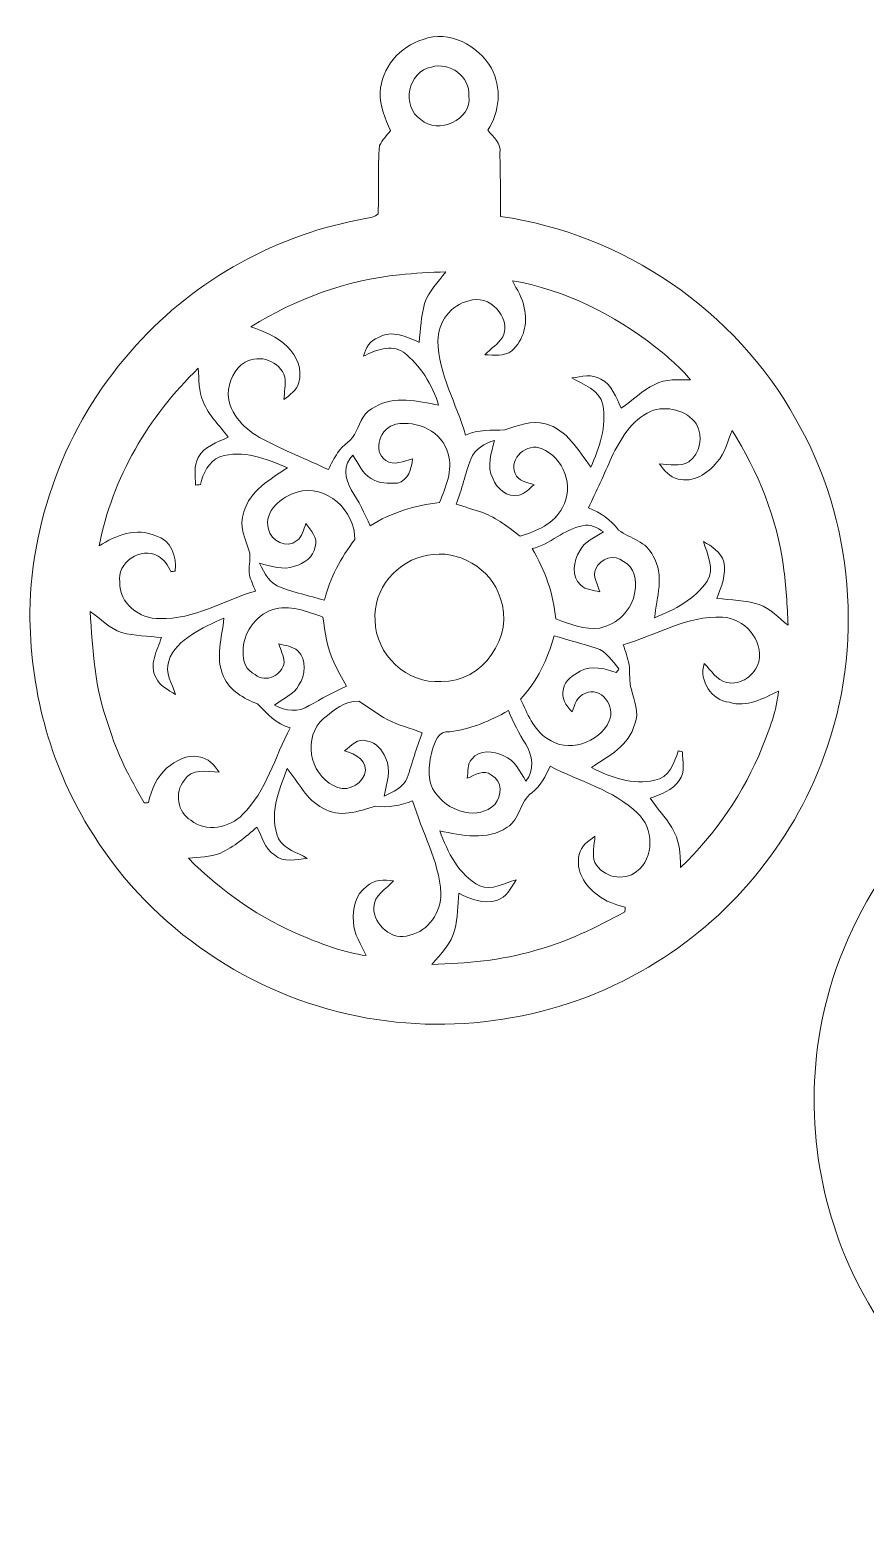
# Model space of a CAD drawing. Header units: centimetres. Extents: x -16.3 to 16.5, y -15.2 to 15.1.
# Drawn here: x -16.27 to 0.69, y -15.2 to 15.07 of the extents above; entities that cross this region are included whole.
import ezdxf

# ---------------------------------------------------------------- set-up
doc = ezdxf.new("R2010")
doc.units = ezdxf.units.CM
doc.header["$MEASUREMENT"] = 0
doc.layers.add('Layer 1', color=7, linetype='Continuous')

msp = doc.modelspace()

# ---------------------------------------------------------------- linework, layer by layer
at = {"layer": 'Layer 1', "color": 250, "lineweight": 9}
for points, knots in [([(-8.28658, 14.87262), (-7.76094, 15.06805), (-7.16334, 14.75338), (-6.8984, 14.28806), (-6.8984, 14.28806), (-6.68673, 13.89083), (-6.72624, 13.40047), (-6.97072, 13.02935), (-6.97072, 13.02935), (-6.86206, 12.89142), (-6.68814, 12.76512), (-6.72766, 12.56122), (-6.72766, 12.56122), (-6.70825, 12.134), (-6.72201, 11.70573), (-6.71072, 11.27781), (-6.71072, 11.27781), (-4.22364, 10.92644), (-1.93658, 9.36399), (-0.71844, 7.16583), (-0.71844, 7.16583), (0.46689, 5.11408), (0.67856, 2.52998), (-0.14412, 0.30924), (-0.14412, 0.30924), (-0.79358, -1.4677), (-2.0724, -3.0111), (-3.70717, -3.96501), (-3.70717, -3.96501), (-5.51622, -5.05016), (-7.75283, -5.39059), (-9.80669, -4.92316), (-9.80669, -4.92316), (-11.97946, -4.43632), (-13.93843, -3.04109), (-15.07826, -1.12409), (-15.07826, -1.12409), (-15.88365, 0.18083), (-16.27312, 1.71965), (-16.27206, 3.24824), (-16.27206, 3.24824), (-16.2389, 5.23473), (-15.46032, 7.20111), (-14.11094, 8.66196), (-14.11094, 8.66196), (-12.90409, 10.00569), (-11.23192, 10.9208), (-9.45498, 11.23477), (-9.45498, 11.23477), (-9.37313, 11.26052), (-9.2606, 11.25947), (-9.19957, 11.3339), (-9.19957, 11.3339), (-9.16994, 11.79533), (-9.21615, 12.25959), (-9.16888, 12.72032), (-9.16888, 12.72032), (-9.11173, 12.83215), (-9.02283, 12.92387), (-8.94557, 13.0223), (-8.94557, 13.0223), (-9.05634, 13.26642), (-9.17135, 13.52112), (-9.15687, 13.79594), (-9.15687, 13.79594), (-9.13713, 14.293), (-8.75507, 14.7308), (-8.28658, 14.87262), (-8.28658, 14.87262), (-8.28658, 14.87262), (-8.28658, 14.87262), (-8.28658, 14.87262)], [0, 0, 0, 0, 0.05263158, 0.05263158, 0.05263158, 0.05263158, 0.10526316, 0.10526316, 0.10526316, 0.10526316, 0.15789474, 0.15789474, 0.15789474, 0.15789474, 0.21052632, 0.21052632, 0.21052632, 0.21052632, 0.26315789, 0.26315789, 0.26315789, 0.26315789, 0.31578947, 0.31578947, 0.31578947, 0.31578947, 0.36842105, 0.36842105, 0.36842105, 0.36842105, 0.42105263, 0.42105263, 0.42105263, 0.42105263, 0.47368421, 0.47368421, 0.47368421, 0.47368421, 0.52631579, 0.52631579, 0.52631579, 0.52631579, 0.57894737, 0.57894737, 0.57894737, 0.57894737, 0.63157895, 0.63157895, 0.63157895, 0.63157895, 0.68421053, 0.68421053, 0.68421053, 0.68421053, 0.73684211, 0.73684211, 0.73684211, 0.73684211, 0.78947368, 0.78947368, 0.78947368, 0.78947368, 0.84210526, 0.84210526, 0.84210526, 0.84210526, 0.89473684, 0.89473684, 0.89473684, 0.89473684, 1, 1, 1, 1]), ([(-8.11689, 14.30993), (-8.59279, 14.23021), (-8.73567, 13.50737), (-8.33209, 13.2449), (-8.33209, 13.2449), (-7.98143, 12.93516), (-7.28822, 13.23114), (-7.3556, 13.72397), (-7.3556, 13.72397), (-7.31821, 14.11626), (-7.74965, 14.42388), (-8.11689, 14.30993), (-8.11689, 14.30993), (-8.11689, 14.30993), (-8.11689, 14.30993), (-8.11689, 14.30993)], [0, 0, 0, 0, 0.2, 0.2, 0.2, 0.2, 0.4, 0.4, 0.4, 0.4, 0.6, 0.6, 0.6, 0.6, 1, 1, 1, 1]), ([(-8.7653, 10.09248), (-9.83704, 9.99017), (-10.87068, 9.60247), (-11.78296, 9.03767), (-11.78296, 9.03767), (-11.51591, 8.94665), (-11.24251, 8.83341), (-11.03825, 8.63198), (-11.03825, 8.63198), (-10.85339, 8.44465), (-10.73063, 8.16807), (-10.80894, 7.90314), (-10.80894, 7.90314), (-10.84916, 7.74545), (-10.99521, 7.65478), (-11.11374, 7.55812), (-11.11374, 7.55812), (-11.10351, 7.70946), (-11.07353, 7.86257), (-11.09328, 8.01391), (-11.09328, 8.01391), (-11.18747, 8.33635), (-11.61222, 8.49016), (-11.89903, 8.32012), (-11.89903, 8.32012), (-12.12339, 8.18783), (-12.23205, 7.91901), (-12.24439, 7.66889), (-12.24439, 7.66889), (-12.22358, 7.24768), (-11.88774, 6.94182), (-11.54201, 6.75343), (-11.54201, 6.75343), (-11.10774, 6.52625), (-10.65125, 6.34492), (-10.20851, 6.13537), (-10.20851, 6.13537), (-10.15348, 6.25425), (-10.09351, 6.37138), (-10.02048, 6.48038), (-10.02048, 6.48038), (-9.91112, 6.63843), (-9.7178, 6.72909), (-9.64619, 6.9143), (-9.64619, 6.9143), (-9.56081, 7.10551), (-9.47015, 7.32352), (-9.26166, 7.41101), (-9.26166, 7.41101), (-8.86972, 7.64314), (-8.39065, 7.52919), (-7.97049, 7.44417), (-7.97049, 7.44417), (-8.09044, 7.86116), (-8.3416, 8.25133), (-8.68134, 8.5205), (-8.68134, 8.5205), (-8.94275, 8.68913), (-9.25037, 8.56283), (-9.49802, 8.43795), (-9.49802, 8.43795), (-9.4511, 8.60058), (-9.36149, 8.7625), (-9.19004, 8.82142), (-9.19004, 8.82142), (-8.92581, 8.98087), (-8.61642, 8.83271), (-8.36525, 8.72017), (-8.36525, 8.72017), (-8.33878, 8.98334), (-8.32785, 9.25075), (-8.25589, 9.50651), (-8.25589, 9.50651), (-8.17475, 9.75769), (-7.97931, 9.94643), (-7.82303, 10.15174), (-7.82303, 10.15174), (-8.13771, 10.14575), (-8.45238, 10.12705), (-8.7653, 10.09248), (-8.7653, 10.09248), (-8.7653, 10.09248), (-8.7653, 10.09248), (-8.7653, 10.09248)], [0, 0, 0, 0, 0.04545455, 0.04545455, 0.04545455, 0.04545455, 0.09090909, 0.09090909, 0.09090909, 0.09090909, 0.13636364, 0.13636364, 0.13636364, 0.13636364, 0.18181818, 0.18181818, 0.18181818, 0.18181818, 0.22727273, 0.22727273, 0.22727273, 0.22727273, 0.27272727, 0.27272727, 0.27272727, 0.27272727, 0.31818182, 0.31818182, 0.31818182, 0.31818182, 0.36363636, 0.36363636, 0.36363636, 0.36363636, 0.40909091, 0.40909091, 0.40909091, 0.40909091, 0.45454545, 0.45454545, 0.45454545, 0.45454545, 0.5, 0.5, 0.5, 0.5, 0.54545455, 0.54545455, 0.54545455, 0.54545455, 0.59090909, 0.59090909, 0.59090909, 0.59090909, 0.63636364, 0.63636364, 0.63636364, 0.63636364, 0.68181818, 0.68181818, 0.68181818, 0.68181818, 0.72727273, 0.72727273, 0.72727273, 0.72727273, 0.77272727, 0.77272727, 0.77272727, 0.77272727, 0.81818182, 0.81818182, 0.81818182, 0.81818182, 0.86363636, 0.86363636, 0.86363636, 0.86363636, 0.90909091, 0.90909091, 0.90909091, 0.90909091, 1, 1, 1, 1]), ([(-6.46731, 9.97253), (-6.38299, 9.79156), (-6.26446, 9.62081), (-6.22918, 9.42114), (-6.22918, 9.42114), (-6.15545, 9.11317), (-6.24012, 8.76215), (-6.48424, 8.54978), (-6.48424, 8.54978), (-6.63629, 8.42737), (-6.84901, 8.46652), (-7.03034, 8.46793), (-7.03034, 8.46793), (-6.91216, 8.59352), (-6.75729, 8.6863), (-6.66592, 8.83518), (-6.66592, 8.83518), (-6.48036, 9.22817), (-6.95238, 9.71606), (-7.35631, 9.56366), (-7.35631, 9.56366), (-7.72178, 9.49028), (-7.98743, 9.1181), (-7.9839, 8.75192), (-7.9839, 8.75192), (-7.96838, 8.07212), (-7.60643, 7.47628), (-7.42122, 6.8374), (-7.42122, 6.8374), (-7.16933, 6.95593), (-6.89276, 6.92912), (-6.62253, 6.94252), (-6.62253, 6.94252), (-6.35689, 7.02895), (-6.08525, 7.15031), (-5.79738, 7.066), (-5.79738, 7.066), (-5.36205, 6.94923), (-5.13345, 6.52554), (-4.88122, 6.18864), (-4.88122, 6.18864), (-4.6953, 6.5781), (-4.55948, 7.0159), (-4.63251, 7.45052), (-4.63251, 7.45052), (-4.69989, 7.76097), (-5.02797, 7.85516), (-5.26469, 8.00262), (-5.26469, 8.00262), (-5.06925, 8.01567), (-4.85088, 8.0954), (-4.67625, 7.97193), (-4.67625, 7.97193), (-4.4473, 7.85904), (-4.3644, 7.60292), (-4.26315, 7.38702), (-4.26315, 7.38702), (-4.02432, 7.53131), (-3.83735, 7.75215), (-3.57982, 7.8668), (-3.57982, 7.8668), (-3.35863, 7.98886), (-3.09898, 7.95217), (-2.85663, 7.9624), (-2.85663, 7.9624), (-3.06371, 8.21288), (-3.311, 8.42631), (-3.56571, 8.62633), (-3.56571, 8.62633), (-4.41096, 9.28708), (-5.40509, 9.78627), (-6.46731, 9.97253), (-6.46731, 9.97253), (-6.46731, 9.97253), (-6.46731, 9.97253), (-6.46731, 9.97253)], [0, 0, 0, 0, 0.05, 0.05, 0.05, 0.05, 0.1, 0.1, 0.1, 0.1, 0.15, 0.15, 0.15, 0.15, 0.2, 0.2, 0.2, 0.2, 0.25, 0.25, 0.25, 0.25, 0.3, 0.3, 0.3, 0.3, 0.35, 0.35, 0.35, 0.35, 0.4, 0.4, 0.4, 0.4, 0.45, 0.45, 0.45, 0.45, 0.5, 0.5, 0.5, 0.5, 0.55, 0.55, 0.55, 0.55, 0.6, 0.6, 0.6, 0.6, 0.65, 0.65, 0.65, 0.65, 0.7, 0.7, 0.7, 0.7, 0.75, 0.75, 0.75, 0.75, 0.8, 0.8, 0.8, 0.8, 0.85, 0.85, 0.85, 0.85, 0.9, 0.9, 0.9, 0.9, 1, 1, 1, 1]), ([(-14.86271, 4.58773), (-14.52969, 4.80434), (-14.106, 4.96626), (-13.71513, 4.79164), (-13.71513, 4.79164), (-13.40997, 4.71367), (-13.27839, 4.36478), (-13.31754, 4.0755), (-13.31754, 4.0755), (-13.34012, 4.07268), (-13.38493, 4.06703), (-13.4075, 4.06421), (-13.4075, 4.06421), (-13.471, 4.18557), (-13.53944, 4.31645), (-13.66891, 4.37854), (-13.66891, 4.37854), (-14.00864, 4.57997), (-14.51946, 4.2466), (-14.44538, 3.84866), (-14.44538, 3.84866), (-14.46443, 3.42357), (-14.03721, 3.09337), (-13.63399, 3.11347), (-13.63399, 3.11347), (-12.93725, 3.0849), (-12.33647, 3.48177), (-11.68912, 3.67016), (-11.68912, 3.67016), (-11.73251, 3.78022), (-11.78649, 3.88712), (-11.81224, 4.00283), (-11.81224, 4.00283), (-11.83694, 4.14711), (-11.78719, 4.29246), (-11.80483, 4.43639), (-11.80483, 4.43639), (-11.88703, 4.70627), (-12.0359, 4.99272), (-11.92443, 5.27847), (-11.92443, 5.27847), (-11.80624, 5.7071), (-11.38221, 5.94063), (-11.04178, 6.17523), (-11.04178, 6.17523), (-11.46617, 6.35409), (-11.94736, 6.55023), (-12.4102, 6.39607), (-12.4102, 6.39607), (-12.64162, 6.30223), (-12.75698, 6.06093), (-12.80849, 5.83092), (-12.80849, 5.83092), (-12.83248, 5.8288), (-12.88045, 5.82422), (-12.90444, 5.82175), (-12.90444, 5.82175), (-12.91608, 6.00837), (-12.94395, 6.21122), (-12.85541, 6.38302), (-12.85541, 6.38302), (-12.72664, 6.60774), (-12.46806, 6.69593), (-12.24334, 6.79471), (-12.24334, 6.79471), (-12.41373, 7.03495), (-12.6455, 7.23674), (-12.75275, 7.5172), (-12.75275, 7.5172), (-12.85011, 7.72816), (-12.83565, 7.96911), (-12.85047, 8.19559), (-12.85047, 8.19559), (-13.85447, 7.22651), (-14.6006, 5.96462), (-14.86271, 4.58773), (-14.86271, 4.58773), (-14.86271, 4.58773), (-14.86271, 4.58773), (-14.86271, 4.58773)], [0, 0, 0, 0, 0.04761905, 0.04761905, 0.04761905, 0.04761905, 0.0952381, 0.0952381, 0.0952381, 0.0952381, 0.14285714, 0.14285714, 0.14285714, 0.14285714, 0.19047619, 0.19047619, 0.19047619, 0.19047619, 0.23809524, 0.23809524, 0.23809524, 0.23809524, 0.28571429, 0.28571429, 0.28571429, 0.28571429, 0.33333333, 0.33333333, 0.33333333, 0.33333333, 0.38095238, 0.38095238, 0.38095238, 0.38095238, 0.42857143, 0.42857143, 0.42857143, 0.42857143, 0.47619048, 0.47619048, 0.47619048, 0.47619048, 0.52380952, 0.52380952, 0.52380952, 0.52380952, 0.57142857, 0.57142857, 0.57142857, 0.57142857, 0.61904762, 0.61904762, 0.61904762, 0.61904762, 0.66666667, 0.66666667, 0.66666667, 0.66666667, 0.71428571, 0.71428571, 0.71428571, 0.71428571, 0.76190476, 0.76190476, 0.76190476, 0.76190476, 0.80952381, 0.80952381, 0.80952381, 0.80952381, 0.85714286, 0.85714286, 0.85714286, 0.85714286, 0.9047619, 0.9047619, 0.9047619, 0.9047619, 1, 1, 1, 1]), ([(-3.66378, 7.31929), (-4.05325, 7.14608), (-4.2762, 6.75061), (-4.45824, 6.38549), (-4.45824, 6.38549), (-4.60499, 6.03835), (-4.76656, 5.69828), (-4.92884, 5.35855), (-4.92884, 5.35855), (-4.68719, 5.26789), (-4.47164, 5.11725), (-4.31642, 4.90947), (-4.31642, 4.90947), (-4.08182, 4.73414), (-3.73751, 4.67804), (-3.61474, 4.37854), (-3.61474, 4.37854), (-3.37521, 3.99154), (-3.54172, 3.54069), (-3.58299, 3.12617), (-3.58299, 3.12617), (-3.18118, 3.29268), (-2.76384, 3.50259), (-2.51267, 3.87195), (-2.51267, 3.87195), (-2.35709, 4.12842), (-2.51408, 4.42016), (-2.5931, 4.67698), (-2.5931, 4.67698), (-2.4213, 4.5768), (-2.24068, 4.46849), (-2.17541, 4.26494), (-2.17541, 4.26494), (-2.12496, 4.00706), (-2.22727, 3.75765), (-2.31758, 3.52129), (-2.31758, 3.52129), (-2.03113, 3.48671), (-1.7355, 3.48989), (-1.45963, 3.39605), (-1.45963, 3.39605), (-1.22468, 3.31562), (-1.06522, 3.12229), (-0.87366, 2.97624), (-0.87366, 2.97624), (-0.88954, 3.37347), (-0.90823, 3.77105), (-0.96856, 4.16405), (-0.96856, 4.16405), (-1.09591, 5.15112), (-1.48185, 6.09233), (-2.00925, 6.93159), (-2.00925, 6.93159), (-2.10344, 6.71392), (-2.15283, 6.46768), (-2.31723, 6.28777), (-2.31723, 6.28777), (-2.49891, 6.05388), (-2.80124, 5.86267), (-3.10745, 5.94487), (-3.10745, 5.94487), (-3.2722, 5.98826), (-3.39496, 6.11526), (-3.48281, 6.25496), (-3.48281, 6.25496), (-3.28596, 6.24261), (-3.06829, 6.19075), (-2.88802, 6.29588), (-2.88802, 6.29588), (-2.64849, 6.46733), (-2.59839, 6.80917), (-2.73351, 7.05929), (-2.73351, 7.05929), (-2.93283, 7.34645), (-3.34416, 7.447), (-3.66378, 7.31929), (-3.66378, 7.31929), (-3.66378, 7.31929), (-3.66378, 7.31929), (-3.66378, 7.31929)], [0, 0, 0, 0, 0.04761905, 0.04761905, 0.04761905, 0.04761905, 0.0952381, 0.0952381, 0.0952381, 0.0952381, 0.14285714, 0.14285714, 0.14285714, 0.14285714, 0.19047619, 0.19047619, 0.19047619, 0.19047619, 0.23809524, 0.23809524, 0.23809524, 0.23809524, 0.28571429, 0.28571429, 0.28571429, 0.28571429, 0.33333333, 0.33333333, 0.33333333, 0.33333333, 0.38095238, 0.38095238, 0.38095238, 0.38095238, 0.42857143, 0.42857143, 0.42857143, 0.42857143, 0.47619048, 0.47619048, 0.47619048, 0.47619048, 0.52380952, 0.52380952, 0.52380952, 0.52380952, 0.57142857, 0.57142857, 0.57142857, 0.57142857, 0.61904762, 0.61904762, 0.61904762, 0.61904762, 0.66666667, 0.66666667, 0.66666667, 0.66666667, 0.71428571, 0.71428571, 0.71428571, 0.71428571, 0.76190476, 0.76190476, 0.76190476, 0.76190476, 0.80952381, 0.80952381, 0.80952381, 0.80952381, 0.85714286, 0.85714286, 0.85714286, 0.85714286, 0.9047619, 0.9047619, 0.9047619, 0.9047619, 1, 1, 1, 1]), ([(-8.83586, 7.05612), (-9.15441, 7.00144), (-9.32904, 6.5206), (-9.04188, 6.32375), (-9.04188, 6.32375), (-8.87995, 6.20169), (-8.67568, 6.31846), (-8.50282, 6.35197), (-8.50282, 6.35197), (-8.51271, 6.15583), (-8.59209, 5.91488), (-8.80622, 5.86126), (-8.80622, 5.86126), (-8.98473, 5.85491), (-9.18511, 5.84503), (-9.3368, 5.95722), (-9.3368, 5.95722), (-9.52659, 6.05317), (-9.59151, 6.26625), (-9.71216, 6.42676), (-9.71216, 6.42676), (-9.91076, 6.25143), (-9.87655, 5.93499), (-9.74461, 5.72862), (-9.74461, 5.72862), (-9.59151, 5.49755), (-9.47615, 5.24602), (-9.36079, 4.99519), (-9.36079, 4.99519), (-8.93499, 5.2626), (-8.4478, 5.41394), (-7.94933, 5.46968), (-7.94933, 5.46968), (-7.83114, 5.78224), (-7.66816, 6.11985), (-7.77893, 6.45851), (-7.77893, 6.45851), (-7.889, 6.90125), (-8.40935, 7.15066), (-8.83586, 7.05612), (-8.83586, 7.05612), (-8.83586, 7.05612), (-8.83586, 7.05612), (-8.83586, 7.05612)], [0, 0, 0, 0, 0.08333333, 0.08333333, 0.08333333, 0.08333333, 0.16666667, 0.16666667, 0.16666667, 0.16666667, 0.25, 0.25, 0.25, 0.25, 0.33333333, 0.33333333, 0.33333333, 0.33333333, 0.41666667, 0.41666667, 0.41666667, 0.41666667, 0.5, 0.5, 0.5, 0.5, 0.58333333, 0.58333333, 0.58333333, 0.58333333, 0.66666667, 0.66666667, 0.66666667, 0.66666667, 0.75, 0.75, 0.75, 0.75, 0.83333333, 0.83333333, 0.83333333, 0.83333333, 1, 1, 1, 1]), ([(-7.31397, 6.35021), (-7.43286, 6.05211), (-7.49213, 5.73355), (-7.61207, 5.4351), (-7.61207, 5.4351), (-7.4318, 5.37478), (-7.24836, 5.32574), (-7.06914, 5.2626), (-7.06914, 5.2626), (-6.78974, 5.15323), (-6.55127, 4.96626), (-6.31349, 4.7874), (-6.31349, 4.7874), (-5.97765, 4.88018), (-5.62099, 5.03964), (-5.45519, 5.36772), (-5.45519, 5.36772), (-5.20542, 5.77977), (-5.43402, 6.39254), (-5.87781, 6.56294), (-5.87781, 6.56294), (-6.16251, 6.69064), (-6.55621, 6.36573), (-6.41721, 6.05776), (-6.41721, 6.05776), (-6.35442, 5.90218), (-6.16991, 5.87643), (-6.03057, 5.82739), (-6.03057, 5.82739), (-6.12758, 5.7519), (-6.21331, 5.64748), (-6.33607, 5.61432), (-6.33607, 5.61432), (-6.57667, 5.57022), (-6.79116, 5.74484), (-6.86983, 5.95933), (-6.86983, 5.95933), (-6.99753, 6.20204), (-6.90052, 6.4818), (-6.83384, 6.72909), (-6.83384, 6.72909), (-7.03281, 6.66912), (-7.23989, 6.558), (-7.31397, 6.35021), (-7.31397, 6.35021), (-7.31397, 6.35021), (-7.31397, 6.35021), (-7.31397, 6.35021)], [0, 0, 0, 0, 0.07692308, 0.07692308, 0.07692308, 0.07692308, 0.15384615, 0.15384615, 0.15384615, 0.15384615, 0.23076923, 0.23076923, 0.23076923, 0.23076923, 0.30769231, 0.30769231, 0.30769231, 0.30769231, 0.38461538, 0.38461538, 0.38461538, 0.38461538, 0.46153846, 0.46153846, 0.46153846, 0.46153846, 0.53846154, 0.53846154, 0.53846154, 0.53846154, 0.61538462, 0.61538462, 0.61538462, 0.61538462, 0.69230769, 0.69230769, 0.69230769, 0.69230769, 0.76923077, 0.76923077, 0.76923077, 0.76923077, 0.84615385, 0.84615385, 0.84615385, 0.84615385, 1, 1, 1, 1]), ([(-10.84422, 5.67887), (-11.15713, 5.58362), (-11.52508, 5.29928), (-11.4263, 4.92887), (-11.4263, 4.92887), (-11.37621, 4.68827), (-11.05518, 4.52247), (-10.84951, 4.69462), (-10.84951, 4.69462), (-10.73133, 4.76941), (-10.72216, 4.92322), (-10.6636, 5.04035), (-10.6636, 5.04035), (-10.57082, 4.89782), (-10.41277, 4.75601), (-10.47627, 4.56833), (-10.47627, 4.56833), (-10.50767, 4.35878), (-10.70664, 4.23072), (-10.89396, 4.17216), (-10.89396, 4.17216), (-11.12821, 4.08538), (-11.37621, 4.17992), (-11.60728, 4.23319), (-11.60728, 4.23319), (-11.50885, 4.03175), (-11.4002, 3.81656), (-11.16772, 3.74212), (-11.16772, 3.74212), (-10.8802, 3.63805), (-10.58034, 3.56926), (-10.28648, 3.48354), (-10.28648, 3.48354), (-10.18453, 3.93968), (-9.94852, 4.34537), (-9.67441, 4.71755), (-9.67441, 4.71755), (-9.65077, 5.28412), (-10.26178, 5.86585), (-10.84422, 5.67887), (-10.84422, 5.67887), (-10.84422, 5.67887), (-10.84422, 5.67887), (-10.84422, 5.67887)], [0, 0, 0, 0, 0.08333333, 0.08333333, 0.08333333, 0.08333333, 0.16666667, 0.16666667, 0.16666667, 0.16666667, 0.25, 0.25, 0.25, 0.25, 0.33333333, 0.33333333, 0.33333333, 0.33333333, 0.41666667, 0.41666667, 0.41666667, 0.41666667, 0.5, 0.5, 0.5, 0.5, 0.58333333, 0.58333333, 0.58333333, 0.58333333, 0.66666667, 0.66666667, 0.66666667, 0.66666667, 0.75, 0.75, 0.75, 0.75, 0.83333333, 0.83333333, 0.83333333, 0.83333333, 1, 1, 1, 1]), ([(7.79445, 5.09714), (8.46579, 5.22944), (9.17274, 4.63571), (9.15299, 3.95238), (9.15299, 3.95238), (9.18651, 3.68603), (9.05563, 3.44297), (8.94132, 3.21331), (8.94132, 3.21331), (9.02635, 3.12124), (9.10925, 3.02845), (9.19322, 2.93391), (9.19322, 2.93391), (9.18933, 2.52116), (9.17487, 2.10806), (9.19427, 1.69495), (9.19427, 1.69495), (9.2045, 1.65509), (9.17417, 1.47129), (9.27718, 1.47341), (9.27718, 1.47341), (10.0741, 1.32877), (10.85868, 1.09735), (11.58822, 0.7421), (11.58822, 0.7421), (13.49993, -0.17089), (15.03169, -1.84764), (15.75982, -3.83766), (15.75982, -3.83766), (16.44174, -5.6714), (16.45091, -7.75455), (15.73865, -9.58088), (15.73865, -9.58088), (15.00876, -11.54197), (13.49005, -13.18909), (11.60622, -14.09573), (11.60622, -14.09573), (9.71638, -15.00272), (7.47307, -15.19922), (5.47282, -14.54905), (5.47282, -14.54905), (3.5075, -13.94368), (1.78346, -12.57596), (0.76111, -10.79056), (0.76111, -10.79056), (-0.17798, -9.18471), (-0.52935, -7.25008), (-0.24854, -5.41422), (-0.24854, -5.41422), (0.09824, -3.17938), (1.41022, -1.10575), (3.30112, 0.13956), (3.30112, 0.13956), (4.31711, 0.83065), (5.4894, 1.30161), (6.70895, 1.46671), (6.70895, 1.46671), (6.728, 1.95001), (6.69555, 2.43579), (6.73859, 2.91733), (6.73859, 2.91733), (6.80279, 3.03269), (6.89945, 3.12653), (6.98624, 3.22495), (6.98624, 3.22495), (6.81232, 3.53857), (6.67862, 3.92133), (6.82819, 4.26988), (6.82819, 4.26988), (6.94532, 4.70556), (7.34642, 5.04811), (7.79445, 5.09714), (7.79445, 5.09714), (7.79445, 5.09714), (7.79445, 5.09714), (7.79445, 5.09714)], [0, 0, 0, 0, 0.05, 0.05, 0.05, 0.05, 0.1, 0.1, 0.1, 0.1, 0.15, 0.15, 0.15, 0.15, 0.2, 0.2, 0.2, 0.2, 0.25, 0.25, 0.25, 0.25, 0.3, 0.3, 0.3, 0.3, 0.35, 0.35, 0.35, 0.35, 0.4, 0.4, 0.4, 0.4, 0.45, 0.45, 0.45, 0.45, 0.5, 0.5, 0.5, 0.5, 0.55, 0.55, 0.55, 0.55, 0.6, 0.6, 0.6, 0.6, 0.65, 0.65, 0.65, 0.65, 0.7, 0.7, 0.7, 0.7, 0.75, 0.75, 0.75, 0.75, 0.8, 0.8, 0.8, 0.8, 0.85, 0.85, 0.85, 0.85, 0.9, 0.9, 0.9, 0.9, 1, 1, 1, 1]), ([(-5.04808, 4.9959), (-5.4252, 4.92922), (-5.69543, 4.61807), (-6.06796, 4.53235), (-6.06796, 4.53235), (-5.81396, 4.0942), (-5.63016, 3.61265), (-5.59242, 3.10324), (-5.59242, 3.10324), (-5.30667, 3.00129), (-5.00822, 2.87464), (-4.69848, 2.91945), (-4.69848, 2.91945), (-4.33935, 2.98683), (-4.03808, 3.29198), (-3.98269, 3.65463), (-3.98269, 3.65463), (-3.93895, 3.88147), (-3.98622, 4.16052), (-4.21623, 4.26953), (-4.21623, 4.26953), (-4.38839, 4.43004), (-4.69389, 4.33585), (-4.77644, 4.12418), (-4.77644, 4.12418), (-4.85405, 3.96649), (-4.73023, 3.80562), (-4.69777, 3.65217), (-4.69777, 3.65217), (-4.82513, 3.69062), (-4.98246, 3.69062), (-5.08406, 3.7901), (-5.08406, 3.7901), (-5.27844, 3.96367), (-5.23223, 4.2854), (-5.10135, 4.48543), (-5.10135, 4.48543), (-5.01174, 4.68545), (-4.79196, 4.75777), (-4.62016, 4.8696), (-4.62016, 4.8696), (-4.74646, 4.9518), (-4.88721, 5.04599), (-5.04808, 4.9959), (-5.04808, 4.9959), (-5.04808, 4.9959), (-5.04808, 4.9959), (-5.04808, 4.9959)], [0, 0, 0, 0, 0.07692308, 0.07692308, 0.07692308, 0.07692308, 0.15384615, 0.15384615, 0.15384615, 0.15384615, 0.23076923, 0.23076923, 0.23076923, 0.23076923, 0.30769231, 0.30769231, 0.30769231, 0.30769231, 0.38461538, 0.38461538, 0.38461538, 0.38461538, 0.46153846, 0.46153846, 0.46153846, 0.46153846, 0.53846154, 0.53846154, 0.53846154, 0.53846154, 0.61538462, 0.61538462, 0.61538462, 0.61538462, 0.69230769, 0.69230769, 0.69230769, 0.69230769, 0.76923077, 0.76923077, 0.76923077, 0.76923077, 0.84615385, 0.84615385, 0.84615385, 0.84615385, 1, 1, 1, 1]), ([(-8.18886, 4.39758), (-8.80092, 4.30269), (-9.3195, 3.70191), (-9.25707, 3.07255), (-9.25707, 3.07255), (-9.26201, 2.38746), (-8.60514, 1.77398), (-7.91934, 1.8343), (-7.91934, 1.8343), (-7.08114, 1.80149), (-6.42039, 2.75258), (-6.71707, 3.53328), (-6.71707, 3.53328), (-6.90404, 4.13406), (-7.57256, 4.52282), (-8.18886, 4.39758), (-8.18886, 4.39758), (-8.18886, 4.39758), (-8.18886, 4.39758), (-8.18886, 4.39758)], [0, 0, 0, 0, 0.16666667, 0.16666667, 0.16666667, 0.16666667, 0.33333333, 0.33333333, 0.33333333, 0.33333333, 0.5, 0.5, 0.5, 0.5, 0.66666667, 0.66666667, 0.66666667, 0.66666667, 1, 1, 1, 1]), ([(-11.34834, 3.29163), (-11.69688, 3.16745), (-11.953, 2.80903), (-11.93677, 2.43614), (-11.93677, 2.43614), (-11.95688, 2.25199), (-11.87398, 2.05267), (-11.69724, 1.97541), (-11.69724, 1.97541), (-11.48381, 1.79091), (-11.13314, 1.96201), (-11.1081, 2.22835), (-11.1081, 2.22835), (-11.11656, 2.35747), (-11.17971, 2.47459), (-11.21252, 2.59807), (-11.21252, 2.59807), (-11.08446, 2.56279), (-10.93206, 2.5522), (-10.83011, 2.45484), (-10.83011, 2.45484), (-10.64666, 2.27986), (-10.67242, 1.96095), (-10.81071, 1.76445), (-10.81071, 1.76445), (-10.90631, 1.55878), (-11.13808, 1.48964), (-11.30071, 1.34959), (-11.30071, 1.34959), (-11.08093, 1.23846), (-10.81635, 1.19895), (-10.59692, 1.34253), (-10.59692, 1.34253), (-10.35103, 1.48294), (-10.1048, 1.62299), (-9.84409, 1.73552), (-9.84409, 1.73552), (-9.92981, 1.89992), (-10.02436, 2.05973), (-10.10092, 2.228), (-10.10092, 2.228), (-10.23956, 2.5134), (-10.27413, 2.83372), (-10.32105, 3.14311), (-10.32105, 3.14311), (-10.64808, 3.256), (-11.00085, 3.40275), (-11.34834, 3.29163), (-11.34834, 3.29163), (-11.34834, 3.29163), (-11.34834, 3.29163), (-11.34834, 3.29163)], [0, 0, 0, 0, 0.07142857, 0.07142857, 0.07142857, 0.07142857, 0.14285714, 0.14285714, 0.14285714, 0.14285714, 0.21428571, 0.21428571, 0.21428571, 0.21428571, 0.28571429, 0.28571429, 0.28571429, 0.28571429, 0.35714286, 0.35714286, 0.35714286, 0.35714286, 0.42857143, 0.42857143, 0.42857143, 0.42857143, 0.5, 0.5, 0.5, 0.5, 0.57142857, 0.57142857, 0.57142857, 0.57142857, 0.64285714, 0.64285714, 0.64285714, 0.64285714, 0.71428571, 0.71428571, 0.71428571, 0.71428571, 0.78571429, 0.78571429, 0.78571429, 0.78571429, 0.85714286, 0.85714286, 0.85714286, 0.85714286, 1, 1, 1, 1]), ([(-15.04651, 3.256), (-14.99888, 2.47565), (-14.95302, 1.6812), (-14.67468, 0.94177), (-14.67468, 0.94177), (-14.51628, 0.38156), (-14.239, -0.13208), (-13.94831, -0.63267), (-13.94831, -0.63267), (-13.9275, -0.63126), (-13.88552, -0.62844), (-13.8647, -0.62703), (-13.8647, -0.62703), (-13.80791, -0.36633), (-13.69396, -0.1088), (-13.49499, 0.07394), (-13.49499, 0.07394), (-13.31119, 0.21646), (-13.08542, 0.36428), (-12.83918, 0.30219), (-12.83918, 0.30219), (-12.65644, 0.28173), (-12.52274, 0.1392), (-12.42784, -0.00685), (-12.42784, -0.00685), (-12.67196, 0.00021), (-12.99511, 0.07994), (-13.13974, -0.17512), (-13.13974, -0.17512), (-13.33554, -0.41748), (-13.27874, -0.82952), (-12.99969, -0.9851), (-12.99969, -0.9851), (-12.69489, -1.24016), (-12.21441, -1.13785), (-11.94983, -0.8708), (-11.94983, -0.8708), (-11.46193, -0.38538), (-11.29789, 0.30078), (-10.98463, 0.89274), (-10.98463, 0.89274), (-11.26438, 0.96259), (-11.45382, 1.18484), (-11.65032, 1.37816), (-11.65032, 1.37816), (-11.92831, 1.48682), (-12.21123, 1.64627), (-12.33612, 1.93414), (-12.33612, 1.93414), (-12.51886, 2.31161), (-12.36399, 2.7293), (-12.33118, 3.12088), (-12.33118, 3.12088), (-12.55978, 3.02528), (-12.78379, 2.91733), (-12.99087, 2.7808), (-12.99087, 2.7808), (-13.18314, 2.64675), (-13.38634, 2.48624), (-13.44913, 2.24846), (-13.44913, 2.24846), (-13.53239, 2.01528), (-13.38457, 1.78844), (-13.31472, 1.57113), (-13.31472, 1.57113), (-13.4576, 1.66673), (-13.63646, 1.73835), (-13.70631, 1.90627), (-13.70631, 1.90627), (-13.86788, 2.17085), (-13.67914, 2.46472), (-13.59941, 2.72754), (-13.59941, 2.72754), (-13.86929, 2.7554), (-14.14481, 2.7554), (-14.40833, 2.82702), (-14.40833, 2.82702), (-14.65634, 2.90745), (-14.83802, 3.10924), (-15.04651, 3.256), (-15.04651, 3.256), (-15.04651, 3.256), (-15.04651, 3.256), (-15.04651, 3.256)], [0, 0, 0, 0, 0.04545455, 0.04545455, 0.04545455, 0.04545455, 0.09090909, 0.09090909, 0.09090909, 0.09090909, 0.13636364, 0.13636364, 0.13636364, 0.13636364, 0.18181818, 0.18181818, 0.18181818, 0.18181818, 0.22727273, 0.22727273, 0.22727273, 0.22727273, 0.27272727, 0.27272727, 0.27272727, 0.27272727, 0.31818182, 0.31818182, 0.31818182, 0.31818182, 0.36363636, 0.36363636, 0.36363636, 0.36363636, 0.40909091, 0.40909091, 0.40909091, 0.40909091, 0.45454545, 0.45454545, 0.45454545, 0.45454545, 0.5, 0.5, 0.5, 0.5, 0.54545455, 0.54545455, 0.54545455, 0.54545455, 0.59090909, 0.59090909, 0.59090909, 0.59090909, 0.63636364, 0.63636364, 0.63636364, 0.63636364, 0.68181818, 0.68181818, 0.68181818, 0.68181818, 0.72727273, 0.72727273, 0.72727273, 0.72727273, 0.77272727, 0.77272727, 0.77272727, 0.77272727, 0.81818182, 0.81818182, 0.81818182, 0.81818182, 0.86363636, 0.86363636, 0.86363636, 0.86363636, 0.90909091, 0.90909091, 0.90909091, 0.90909091, 1, 1, 1, 1]), ([(-4.22117, 2.57725), (-4.17425, 2.44567), (-4.12768, 2.31443), (-4.10228, 2.1765), (-4.10228, 2.1765), (-4.07759, 2.00822), (-4.10863, 1.83289), (-4.05395, 1.6685), (-4.05395, 1.6685), (-3.99716, 1.44307), (-3.88885, 1.20918), (-3.98516, 0.97635), (-3.98516, 0.97635), (-4.09911, 0.53643), (-4.5175, 0.31524), (-4.86711, 0.08523), (-4.86711, 0.08523), (-4.47764, -0.11585), (-4.0215, -0.2739), (-3.58053, -0.17265), (-3.58053, -0.17265), (-3.29513, -0.1222), (-3.17589, 0.1773), (-3.10569, 0.42354), (-3.10569, 0.42354), (-3.08417, 0.41966), (-3.04113, 0.4119), (-3.01961, 0.40767), (-3.01961, 0.40767), (-3.0189, 0.2147), (-2.95152, -0.00755), (-3.08628, -0.17512), (-3.08628, -0.17512), (-3.2154, -0.37479), (-3.45635, -0.4644), (-3.67225, -0.53637), (-3.67225, -0.53637), (-3.54243, -0.74627), (-3.35863, -0.91666), (-3.23621, -1.13221), (-3.23621, -1.13221), (-3.07782, -1.37033), (-3.05312, -1.6649), (-3.057, -1.94324), (-3.057, -1.94324), (-2.34192, -1.2578), (-1.76725, -0.42065), (-1.39542, 0.49798), (-1.39542, 0.49798), (-1.24972, 0.86628), (-1.10332, 1.24234), (-1.06769, 1.63992), (-1.06769, 1.63992), (-1.37531, 1.48823), (-1.71151, 1.29914), (-2.06499, 1.41167), (-2.06499, 1.41167), (-2.42765, 1.45436), (-2.68659, 1.84136), (-2.57546, 2.19555), (-2.57546, 2.19555), (-2.43364, 2.05902), (-2.32816, 1.86005), (-2.12214, 1.8149), (-2.12214, 1.8149), (-1.83216, 1.74575), (-1.5457, 1.95777), (-1.46668, 2.23082), (-1.46668, 2.23082), (-1.37284, 2.67885), (-1.76196, 3.12265), (-2.20469, 3.13782), (-2.20469, 3.13782), (-2.92648, 3.1805), (-3.54983, 2.76846), (-4.22117, 2.57725), (-4.22117, 2.57725), (-4.22117, 2.57725), (-4.22117, 2.57725), (-4.22117, 2.57725)], [0, 0, 0, 0, 0.04761905, 0.04761905, 0.04761905, 0.04761905, 0.0952381, 0.0952381, 0.0952381, 0.0952381, 0.14285714, 0.14285714, 0.14285714, 0.14285714, 0.19047619, 0.19047619, 0.19047619, 0.19047619, 0.23809524, 0.23809524, 0.23809524, 0.23809524, 0.28571429, 0.28571429, 0.28571429, 0.28571429, 0.33333333, 0.33333333, 0.33333333, 0.33333333, 0.38095238, 0.38095238, 0.38095238, 0.38095238, 0.42857143, 0.42857143, 0.42857143, 0.42857143, 0.47619048, 0.47619048, 0.47619048, 0.47619048, 0.52380952, 0.52380952, 0.52380952, 0.52380952, 0.57142857, 0.57142857, 0.57142857, 0.57142857, 0.61904762, 0.61904762, 0.61904762, 0.61904762, 0.66666667, 0.66666667, 0.66666667, 0.66666667, 0.71428571, 0.71428571, 0.71428571, 0.71428571, 0.76190476, 0.76190476, 0.76190476, 0.76190476, 0.80952381, 0.80952381, 0.80952381, 0.80952381, 0.85714286, 0.85714286, 0.85714286, 0.85714286, 0.9047619, 0.9047619, 0.9047619, 0.9047619, 1, 1, 1, 1]), ([(-5.62558, 2.76387), (-5.75293, 2.28833), (-5.96883, 1.83783), (-6.30468, 1.47341), (-6.30468, 1.47341), (-6.16639, 1.18554), (-6.04821, 0.8557), (-5.76563, 0.67719), (-5.76563, 0.67719), (-5.36099, 0.36639), (-4.70694, 0.57912), (-4.50374, 1.03173), (-4.50374, 1.03173), (-4.36546, 1.31713), (-4.67519, 1.7521), (-4.99411, 1.59265), (-4.99411, 1.59265), (-5.15956, 1.54008), (-5.20471, 1.3577), (-5.26081, 1.21765), (-5.26081, 1.21765), (-5.37899, 1.339), (-5.49188, 1.50057), (-5.43508, 1.6812), (-5.43508, 1.6812), (-5.41215, 1.86111), (-5.23223, 1.95989), (-5.09394, 2.04456), (-5.09394, 2.04456), (-4.85829, 2.1645), (-4.59617, 2.10206), (-4.36369, 2.01422), (-4.36369, 2.01422), (-4.34958, 2.03327), (-4.32101, 2.07102), (-4.30689, 2.08971), (-4.30689, 2.08971), (-4.43813, 2.24882), (-4.56301, 2.44425), (-4.7708, 2.51093), (-4.7708, 2.51093), (-5.05478, 2.59877), (-5.34194, 2.67532), (-5.62558, 2.76387), (-5.62558, 2.76387), (-5.62558, 2.76387), (-5.62558, 2.76387), (-5.62558, 2.76387)], [0, 0, 0, 0, 0.07692308, 0.07692308, 0.07692308, 0.07692308, 0.15384615, 0.15384615, 0.15384615, 0.15384615, 0.23076923, 0.23076923, 0.23076923, 0.23076923, 0.30769231, 0.30769231, 0.30769231, 0.30769231, 0.38461538, 0.38461538, 0.38461538, 0.38461538, 0.46153846, 0.46153846, 0.46153846, 0.46153846, 0.53846154, 0.53846154, 0.53846154, 0.53846154, 0.61538462, 0.61538462, 0.61538462, 0.61538462, 0.69230769, 0.69230769, 0.69230769, 0.69230769, 0.76923077, 0.76923077, 0.76923077, 0.76923077, 0.84615385, 0.84615385, 0.84615385, 0.84615385, 1, 1, 1, 1]), ([(-10.30906, 1.08465), (-10.72533, 0.70929), (-10.6008, -0.03648), (-10.10762, -0.28025), (-10.10762, -0.28025), (-9.89312, -0.42524), (-9.56434, -0.29683), (-9.4765, -0.06364), (-9.4765, -0.06364), (-9.37172, 0.21293), (-9.66559, 0.3678), (-9.88078, 0.42249), (-9.88078, 0.42249), (-9.74779, 0.52691), (-9.61232, 0.70083), (-9.41688, 0.6211), (-9.41688, 0.6211), (-9.23802, 0.5964), (-9.11279, 0.44295), (-9.04893, 0.28455), (-9.04893, 0.28455), (-8.92123, 0.03937), (-9.02847, -0.2425), (-9.07328, -0.49721), (-9.07328, -0.49721), (-8.90183, -0.40231), (-8.68416, -0.3254), (-8.60867, -0.12608), (-8.60867, -0.12608), (-8.5046, 0.17801), (-8.42628, 0.49057), (-8.3035, 0.78796), (-8.3035, 0.78796), (-8.53494, 0.89309), (-8.79069, 0.93613), (-9.01295, 1.06172), (-9.01295, 1.06172), (-9.21897, 1.16508), (-9.39324, 1.31925), (-9.59291, 1.43213), (-9.59291, 1.43213), (-9.87443, 1.45295), (-10.10021, 1.24128), (-10.30906, 1.08465), (-10.30906, 1.08465), (-10.30906, 1.08465), (-10.30906, 1.08465), (-10.30906, 1.08465)], [0, 0, 0, 0, 0.07692308, 0.07692308, 0.07692308, 0.07692308, 0.15384615, 0.15384615, 0.15384615, 0.15384615, 0.23076923, 0.23076923, 0.23076923, 0.23076923, 0.30769231, 0.30769231, 0.30769231, 0.30769231, 0.38461538, 0.38461538, 0.38461538, 0.38461538, 0.46153846, 0.46153846, 0.46153846, 0.46153846, 0.53846154, 0.53846154, 0.53846154, 0.53846154, 0.61538462, 0.61538462, 0.61538462, 0.61538462, 0.69230769, 0.69230769, 0.69230769, 0.69230769, 0.76923077, 0.76923077, 0.76923077, 0.76923077, 0.84615385, 0.84615385, 0.84615385, 0.84615385, 1, 1, 1, 1]), ([(-7.7426, 0.8116), (-7.98601, 0.84935), (-8.04563, 0.60134), (-8.10173, 0.42989), (-8.10173, 0.42989), (-8.17793, 0.13109), (-8.22414, -0.24744), (-7.98637, -0.48768), (-7.98637, -0.48768), (-7.72637, -0.82458), (-7.16369, -0.98369), (-6.82926, -0.66548), (-6.82926, -0.66548), (-6.67686, -0.48204), (-6.67015, -0.19805), (-6.89523, -0.06611), (-6.89523, -0.06611), (-7.05115, 0.06618), (-7.2353, -0.0714), (-7.38911, -0.13208), (-7.38911, -0.13208), (-7.36689, -0.00085), (-7.39688, 0.1572), (-7.29386, 0.2588), (-7.29386, 0.2588), (-7.14499, 0.45847), (-6.84689, 0.42143), (-6.64828, 0.323), (-6.64828, 0.323), (-6.42427, 0.23234), (-6.31455, 0.00656), (-6.19602, -0.18782), (-6.19602, -0.18782), (-6.01716, 0.02102), (-6.05773, 0.33994), (-6.20096, 0.55795), (-6.20096, 0.55795), (-6.33431, 0.77809), (-6.45496, 1.00527), (-6.55268, 1.2434), (-6.55268, 1.2434), (-6.92027, 1.02997), (-7.31926, 0.86804), (-7.7426, 0.8116), (-7.7426, 0.8116), (-7.7426, 0.8116), (-7.7426, 0.8116), (-7.7426, 0.8116)], [0, 0, 0, 0, 0.07692308, 0.07692308, 0.07692308, 0.07692308, 0.15384615, 0.15384615, 0.15384615, 0.15384615, 0.23076923, 0.23076923, 0.23076923, 0.23076923, 0.30769231, 0.30769231, 0.30769231, 0.30769231, 0.38461538, 0.38461538, 0.38461538, 0.38461538, 0.46153846, 0.46153846, 0.46153846, 0.46153846, 0.53846154, 0.53846154, 0.53846154, 0.53846154, 0.61538462, 0.61538462, 0.61538462, 0.61538462, 0.69230769, 0.69230769, 0.69230769, 0.69230769, 0.76923077, 0.76923077, 0.76923077, 0.76923077, 0.84615385, 0.84615385, 0.84615385, 0.84615385, 1, 1, 1, 1]), ([(-11.04601, 0.06547), (-11.21287, -0.3815), (-11.42877, -0.88703), (-11.21993, -1.3594), (-11.21993, -1.3594), (-11.10034, -1.57953), (-10.83611, -1.63774), (-10.63714, -1.75874), (-10.63714, -1.75874), (-10.85904, -1.78696), (-11.11903, -1.84905), (-11.3053, -1.68924), (-11.3053, -1.68924), (-11.5025, -1.56189), (-11.55577, -1.32024), (-11.65878, -1.12409), (-11.65878, -1.12409), (-11.88985, -1.32094), (-12.12269, -1.52626), (-12.40209, -1.65255), (-12.40209, -1.65255), (-12.60917, -1.73405), (-12.83565, -1.72946), (-13.05296, -1.75521), (-13.05296, -1.75521), (-12.38304, -2.42972), (-11.58858, -2.98888), (-10.70593, -3.34765), (-10.70593, -3.34765), (-10.2974, -3.51452), (-9.87867, -3.67573), (-9.4384, -3.73359), (-9.4384, -3.73359), (-9.54141, -3.51063), (-9.69522, -3.30108), (-9.70016, -3.04603), (-9.70016, -3.04603), (-9.71956, -2.78744), (-9.6617, -2.48652), (-9.43417, -2.32883), (-9.43417, -2.32883), (-9.28881, -2.18737), (-9.07116, -2.18666), (-8.88383, -2.21488), (-8.88383, -2.21488), (-9.03412, -2.37998), (-9.28036, -2.50522), (-9.28776, -2.75428), (-9.28776, -2.75428), (-9.28881, -3.11058), (-8.9117, -3.45278), (-8.55434, -3.3159), (-8.55434, -3.3159), (-8.17193, -3.24147), (-7.92251, -2.84212), (-7.92216, -2.46923), (-7.92216, -2.46923), (-7.96167, -1.80284), (-8.3141, -1.21758), (-8.49789, -0.58893), (-8.49789, -0.58893), (-8.73919, -0.68594), (-8.99813, -0.73286), (-9.25778, -0.69864), (-9.25778, -0.69864), (-9.59256, -0.80377), (-9.99261, -0.94559), (-10.31858, -0.73815), (-10.31858, -0.73815), (-10.66113, -0.57447), (-10.81106, -0.20687), (-11.04601, 0.06547)], [0, 0, 0, 0, 0.05263158, 0.05263158, 0.05263158, 0.05263158, 0.10526316, 0.10526316, 0.10526316, 0.10526316, 0.15789474, 0.15789474, 0.15789474, 0.15789474, 0.21052632, 0.21052632, 0.21052632, 0.21052632, 0.26315789, 0.26315789, 0.26315789, 0.26315789, 0.31578947, 0.31578947, 0.31578947, 0.31578947, 0.36842105, 0.36842105, 0.36842105, 0.36842105, 0.42105263, 0.42105263, 0.42105263, 0.42105263, 0.47368421, 0.47368421, 0.47368421, 0.47368421, 0.52631579, 0.52631579, 0.52631579, 0.52631579, 0.57894737, 0.57894737, 0.57894737, 0.57894737, 0.63157895, 0.63157895, 0.63157895, 0.63157895, 0.68421053, 0.68421053, 0.68421053, 0.68421053, 0.73684211, 0.73684211, 0.73684211, 0.73684211, 0.78947368, 0.78947368, 0.78947368, 0.78947368, 0.84210526, 0.84210526, 0.84210526, 0.84210526, 0.89473684, 0.89473684, 0.89473684, 0.89473684, 1, 1, 1, 1]), ([(-5.70248, 0.11169), (-5.79562, -0.08834), (-5.90004, -0.29118), (-6.07925, -0.42877), (-6.07925, -0.42877), (-6.32267, -0.60622), (-6.31738, -0.96464), (-6.57878, -1.12833), (-6.57878, -1.12833), (-6.98377, -1.40596), (-7.49812, -1.29202), (-7.9458, -1.20206), (-7.9458, -1.20206), (-7.78775, -1.63068), (-7.56303, -2.10058), (-7.13511, -2.31578), (-7.13511, -2.31578), (-6.88676, -2.41843), (-6.6377, -2.2618), (-6.39816, -2.19654), (-6.39816, -2.19654), (-6.49764, -2.36128), (-6.59113, -2.55143), (-6.78974, -2.6114), (-6.78974, -2.6114), (-7.05644, -2.69678), (-7.32385, -2.58636), (-7.55845, -2.46747), (-7.55845, -2.46747), (-7.57679, -2.71371), (-7.5842, -2.96312), (-7.641, -3.20513), (-7.641, -3.20513), (-7.71191, -3.48594), (-7.92251, -3.70219), (-8.11019, -3.91174), (-8.11019, -3.91174), (-7.40605, -3.89128), (-6.69591, -3.83343), (-6.01751, -3.63164), (-6.01751, -3.63164), (-5.37228, -3.46019), (-4.77186, -3.16209), (-4.18766, -2.84494), (-4.18766, -2.84494), (-4.18554, -2.82166), (-4.18095, -2.77474), (-4.17884, -2.7511), (-4.17884, -2.7511), (-4.37674, -2.69254), (-4.58312, -2.63786), (-4.74328, -2.49993), (-4.74328, -2.49993), (-5.00081, -2.32424), (-5.19695, -1.99722), (-5.11299, -1.67831), (-5.11299, -1.67831), (-5.08406, -1.50545), (-4.92038, -1.4102), (-4.79479, -1.30895), (-4.79479, -1.30895), (-4.8029, -1.48569), (-4.86358, -1.67443), (-4.79479, -1.84517), (-4.79479, -1.84517), (-4.64203, -2.14291), (-4.21129, -2.23534), (-3.95024, -2.0265), (-3.95024, -2.0265), (-3.58476, -1.74745), (-3.59887, -1.14279), (-3.92907, -0.83975), (-3.92907, -0.83975), (-4.42366, -0.36527), (-5.10841, -0.19911), (-5.70248, 0.11169), (-5.70248, 0.11169), (-5.70248, 0.11169), (-5.70248, 0.11169), (-5.70248, 0.11169)], [0, 0, 0, 0, 0.04761905, 0.04761905, 0.04761905, 0.04761905, 0.0952381, 0.0952381, 0.0952381, 0.0952381, 0.14285714, 0.14285714, 0.14285714, 0.14285714, 0.19047619, 0.19047619, 0.19047619, 0.19047619, 0.23809524, 0.23809524, 0.23809524, 0.23809524, 0.28571429, 0.28571429, 0.28571429, 0.28571429, 0.33333333, 0.33333333, 0.33333333, 0.33333333, 0.38095238, 0.38095238, 0.38095238, 0.38095238, 0.42857143, 0.42857143, 0.42857143, 0.42857143, 0.47619048, 0.47619048, 0.47619048, 0.47619048, 0.52380952, 0.52380952, 0.52380952, 0.52380952, 0.57142857, 0.57142857, 0.57142857, 0.57142857, 0.61904762, 0.61904762, 0.61904762, 0.61904762, 0.66666667, 0.66666667, 0.66666667, 0.66666667, 0.71428571, 0.71428571, 0.71428571, 0.71428571, 0.76190476, 0.76190476, 0.76190476, 0.76190476, 0.80952381, 0.80952381, 0.80952381, 0.80952381, 0.85714286, 0.85714286, 0.85714286, 0.85714286, 0.9047619, 0.9047619, 0.9047619, 0.9047619, 1, 1, 1, 1])]:
    msp.add_open_spline(points, degree=3, knots=knots, dxfattribs=at)

doc.saveas('drawing.dxf')
